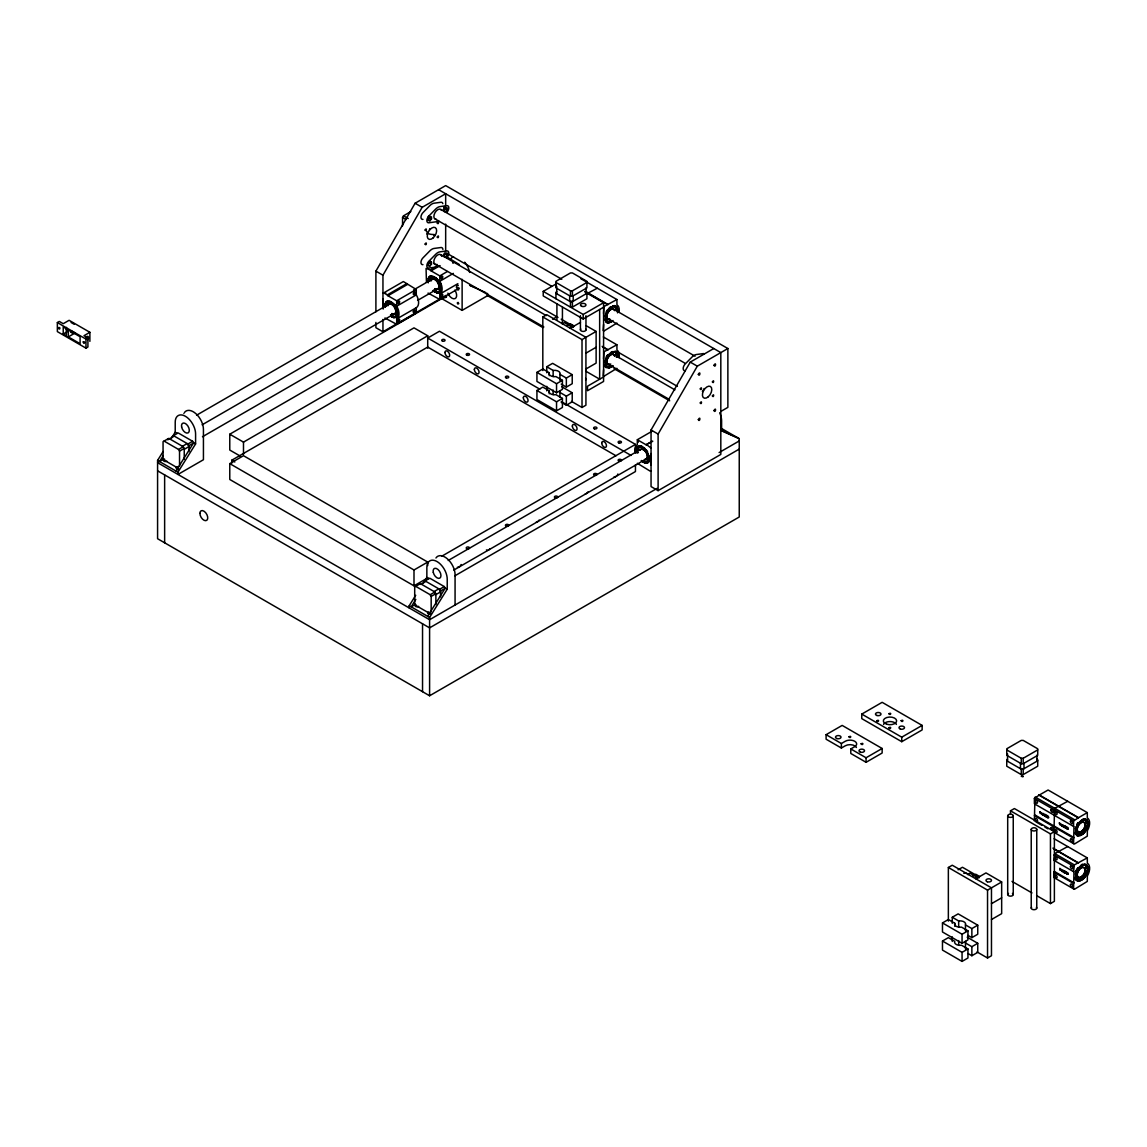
<?xml version="1.0" encoding="UTF-8"?>
<svg xmlns="http://www.w3.org/2000/svg" width="1147" height="1147" viewBox="0 0 1147 1147"><rect width="100%" height="100%" fill="white"/><g stroke="black" fill="none" stroke-linecap="round" stroke-linejoin="round"><path stroke-width="1.5" d="M439.459 284.528C438.527 287.223 442.484 285.13 439.889 284.843M615.581 309.561L615.939 307.998M1085.793 822.313L1086.41 823.159L1087.657 822.012M1085.793 867.576L1086.166 868.394M1087.471 826.758L1087.657 824.564L1087.155 827.847M1086.955 872.982L1087.614 869.799L1087.155 873.096M616.183 307.984L615.208 306.995M616.168 353.276L615.609 355.025M1085.808 820.191A7.986 4.602 -60 0 0 1077.822 824.793A7.986 4.602 -60 0 0 1077.822 834.012A7.986 4.602 -60 0 0 1085.808 829.41L1086.352 827.46L1085.607 829.295A7.986 4.602 -60 0 1 1077.621 833.898A7.986 4.602 -60 0 1 1077.621 824.693A7.986 4.602 -60 0 1 1085.607 820.076L1086.094 821.955M1086.539 866.458L1086.023 867.462M617.301 309.16L616.383 309.948M1085.779 871.892L1086.481 872.795L1085.607 874.559A7.986 4.602 -60 0 1 1077.621 879.161A7.986 4.602 -60 0 1 1077.621 869.942A7.986 4.602 -60 0 1 1085.607 865.34L1086.352 866.071M396.719 315.54L396.145 314.063M435.086 291.008A7.986 4.602 60 0 0 439.072 291.41L440.047 290.463L439.487 289.288M1086.295 822.112C1087.657 824.019 1087.141 819.904 1086.496 822.227M636.786 452.219L638.392 452.578M440.692 285.689L439.817 284.915L441.022 286.721M439.946 285.03L440.677 285.818M440.692 289.761L439.989 288.886L440.29 289.833M440.878 289.646L440.104 289.947L440.004 288.872M637.689 449.753L637.646 448.491L637.89 449.638M637.918 449.825L637.689 448.663M439.487 288.643L440.047 290.492M638.621 449.954C639.524 442.9 636.055 457.094 637.675 447.187A9.377 5.405 60 0 0 637.015 452.606M615.437 309.002L615.609 309.762M1086.008 871.777L1086.983 870.358M1086.023 822.198L1086.582 820.994M441.122 289.46L440.434 291.41M1085.98 825.912L1085.822 827.03M615.695 308.873L616.111 308.156M440.935 290.564L439.373 292.385M637.159 448.033L637.474 447.301A9.377 5.405 60 0 1 641.503 446.054M397.306 309.661L397.421 310.794M397.421 313.819L397.306 314.823M439.301 284.456L439.473 284.169M1075.685 872.078L1078.108 867.878M1086.539 867.333L1087.284 866.788M396.704 308.916L396.231 310.22L397.722 311.726M616.111 353.405C613.43 355.197 618.979 356.043 616.885 352.975M402.554 225.887L402.554 217.514L403.529 215.808L410.784 211.621M375.901 311.798L375.901 271.136L415.099 203.248L445.667 185.599L727.872 348.53L727.872 407.371L720.818 411.443M382.955 308.801L382.955 275.208L422.153 207.32L445.667 193.743L445.667 206.259M603.58 324.429L603.179 330.537L603.967 330.996L616.9 323.067M603.58 369.692L603.179 375.8L603.967 376.245L616.9 368.33M438.613 189.671L720.818 352.602L720.818 454.441L658.106 490.644L651.052 486.572L651.052 429.996L690.25 362.108L713.764 348.53M658.106 490.644L658.106 434.068L697.304 366.18L727.872 348.53M1073.578 843.619L1073.965 826.657L1034.379 803.789L1034.379 798.369L1039.368 795.029L1078.567 817.653L1087.299 812.621L1087.299 817.94A11.083 6.395 -60 0 1 1087.356 830.758L1087.299 836.149L1074.366 844.077L1053.978 832.306L1054.38 815.331M1034.379 820.994L1034.78 804.018M1073.578 888.882L1073.965 871.906L1053.978 860.365L1054.767 853.583L1067.699 846.572M1073.578 826.428L1073.578 820.994L1078.567 817.653M1054.136 838.729L1087.299 857.884L1087.356 863.218A11.083 6.395 -60 0 1 1087.356 876.021L1087.299 881.412L1074.366 889.341L1053.978 877.57L1053.978 872.136L1054.38 871.462L1073.965 882.774M1073.578 871.691L1074.366 864.895L1087.299 857.884M720.818 428.06L739.242 438.684L739.242 516.996L429.595 695.77L157.583 538.717L157.583 460.42L163.146 451.488M171.505 438.097L175.219 432.147L175.219 422.168A14.409 8.316 60 0 1 185.413 416.289A14.409 8.316 60 0 1 195.592 433.939L195.592 443.918L177.957 472.177L177.957 474.442L203.435 459.732L203.435 429.408A14.409 8.316 60 0 0 196.094 413.866A14.409 8.316 60 0 0 184.638 412.26M163.247 455.603L159.533 461.553L163.949 459.001M175.993 471.044L193.642 442.785L195.592 443.918M409.221 607.953L409.221 605.702L415.716 595.279M423.143 583.379L426.856 577.428L426.856 567.45A14.409 8.316 60 0 1 437.05 561.571A14.409 8.316 60 0 1 447.23 579.221L447.23 589.2L429.595 617.459L429.595 695.77M415.816 599.394L411.171 606.835L415.587 604.283M427.63 616.326L445.28 588.067L447.23 589.2M638.019 452.492L637.087 451.66M1086.983 867.576L1086.983 866.645M1087.184 867.691L1086.869 866.659L1086.826 867.964M1086.309 866.386L1086.008 868.107L1086.983 868.408M396.231 313.475L397.335 313.231M439.344 288.585L440.075 288.212M428.491 263.595L428.978 262.104M429.537 215.751L429.537 217.744L428.032 219.607L429.996 220.74L431.487 218.876L431.487 216.883L429.996 216.754L428.505 218.618L428.505 220.597L429.996 220.74M443.774 207.392L445.208 206.704L445.208 208.697L443.717 210.561L445.681 211.679L447.172 209.829L447.172 207.836L445.681 207.707L444.176 209.557L444.176 211.55L445.681 211.679M431.473 262.147L429.967 262.018L428.476 263.867L428.476 265.86L429.967 265.989L431.473 264.14L431.473 262.147L429.508 261.014M445.653 256.942L447.144 255.078L447.144 253.1L445.653 252.957L444.161 254.82L444.161 256.813L445.653 256.942L443.688 255.81L445.179 253.96L447.144 255.078M428.405 218.46L428.405 216.353M616.556 353.735L616.426 354.867L616.584 353.563M1086.869 871.777L1086.869 870.731M396.905 315.454L395.959 316.3A7.986 4.602 60 0 1 390.51 314.837M639.022 447.187L638.062 448.104L638.836 447.301A7.986 4.602 60 0 1 648.041 454.728A7.986 4.602 60 0 1 642.822 460.736M177.226 469.697L178.387 469.51M396.962 309.618L397.435 310.894M440.075 288.8L440.649 289.044M638.65 450.14L636.9 449.81M89.882 332.3L84.003 335.698L87.918 337.949L87.918 347.011L85.968 348.143L57.35 331.612L57.35 322.565L59.314 321.432L63.228 323.698L69.107 320.3L89.882 332.3L89.882 341.347M63.228 333.978L66.368 335.784L66.368 328.816L63.228 326.995L63.228 333.978L67.143 331.712M68.318 336.917L80.089 343.699L80.089 336.731L68.318 329.949L68.318 336.917L74.856 333.146M57.35 322.565L85.968 339.082L87.918 337.949M382.955 293.317L403.343 281.545L416.275 289.474L416.275 294.793A11.083 6.395 60 0 1 416.332 307.668L416.275 313.002L396.676 324.314L384.919 317.991M383.743 292.872L387.27 294.908L406.87 283.581M426.455 282.291L426.067 268.427L430.383 270.004L437.925 265.66M387.27 294.908L387.944 295.754L407.543 284.427M430.383 270.004L431.057 270.85L440.104 265.631M196.581 415.2L388.804 304.227M413.608 289.904L432.204 279.165M387.944 295.754L396.676 300.786L416.275 289.474M431.057 270.85L439.788 275.897L447.33 271.538M396.676 324.314L396.733 318.981A11.083 6.395 60 0 0 396.733 306.192L416.332 294.865M428.032 293.087L439.788 299.424L439.788 294.105A11.083 6.395 60 0 0 439.846 281.287L453.352 273.373M174.229 436.089L167.763 439.817L167.763 438.914M202.13 424.806L394.339 313.819M417.594 300.399L437.753 288.772M396.676 319.009L416.332 307.668M439.846 294.091L457.882 283.667M182.473 446.269L187.176 443.559L188.94 446.613L184.237 449.323M164.05 441.065L178.545 449.438L183.248 446.728L184.237 448.42L184.237 459.287M173.455 435.631L187.95 444.004L192.653 441.294L193.642 442.986L188.94 445.71L188.94 451.588M375.901 322.407L375.901 327.712L382.955 331.784L444.133 296.471M439.788 299.424L459.388 288.112M202.474 436.749L442.455 298.206M179.534 466.212L179.534 451.144L184.237 448.42M240.44 456.205L229.773 450.054L229.773 434.211L413.995 327.856L427.716 335.77L427.716 348.215M446.341 297.231L441.753 298.607L462.126 310.378L487.604 295.668L487.604 293.403M229.773 434.211L243.494 442.125L427.716 335.77M231.737 463.245L231.737 460.234L427.716 347.082L615.982 455.775M427.716 577.902L413.995 585.83L229.773 479.475L229.773 463.632L243.494 455.703L427.716 562.073L427.716 565.586M603.58 307.224L583.192 318.995L543.219 295.912L543.219 291.381L556.309 283.825M555.951 286.75L556.739 286.291L556.739 293.761M556.739 291.725L555.951 292.184L555.951 298.736M555.951 282.449L570.46 290.822L572.41 290.822L586.92 282.449M572.41 296.256L586.92 287.883L586.92 281.316L572.41 272.943L570.46 272.943L555.951 281.316L555.951 287.883L570.46 296.256L572.41 296.256L572.41 290.822M542.818 370.538L542.818 316.945L546.746 314.679L585.931 337.318L585.931 405.206L582.016 407.472L571.464 401.378M555.951 293.317L570.46 301.69L572.41 301.69L586.92 293.317M597.3 288.212L587.895 293.202M570.46 301.69L570.46 307.109L572.41 307.109L586.92 298.736L586.92 292.184M552.567 319.239L556.926 316.715M543.219 291.381L583.192 314.464L603.58 302.708L603.58 381.449L587.508 390.726L587.508 386.209L603.58 376.933M567.321 325.433L570.26 323.741L574.174 325.992M618.993 312.443A11.083 6.395 -60 0 0 616.957 304.873L616.9 299.539L603.967 306.55L603.58 313.561M570.26 328.257L580.454 322.379M542.818 316.945L582.016 339.584L596.125 331.426L596.125 363.112L585.931 368.99M536.939 372.388L542.818 368.99L549.227 372.689A5.549 3.197 0 0 0 556.008 376.617L562.417 380.317L562.417 389.363L556.539 392.761L536.939 381.435L536.939 372.388L556.539 383.7L562.417 380.317M546.746 372.761L546.746 366.739L552.625 363.341L572.224 374.653L572.224 383.7L566.346 387.098L561.213 384.145M585.931 353.161L596.125 347.269M536.939 390.496L542.818 387.098L549.227 390.797A5.549 3.197 0 0 0 556.008 394.711L562.417 398.41L562.417 407.472L556.539 410.855L536.939 399.543L536.939 390.496L556.539 401.808L562.417 398.41M618.993 357.706A11.083 6.395 -60 0 0 616.957 350.122L616.9 344.788L603.967 351.814L603.58 358.825M546.746 366.739L553.141 370.424A5.549 3.197 0 0 1 559.937 374.352L566.346 378.051L572.224 374.653M616.383 357.161L617.43 356.832L616.584 357.276M559.937 390.797A5.549 3.197 0 0 1 559.937 392.46L566.346 396.145L572.224 392.761L572.224 401.808L566.346 405.206L561.213 402.239M635.252 452.635A11.083 6.395 60 0 1 637.273 445.065L637.331 439.731L652.414 431.028M229.773 463.632L413.995 569.987L427.716 562.073M441.609 556.309L635.452 444.391L635.452 452.879M637.331 439.731L646.062 444.764L652.098 441.294M646.062 444.764L652.772 441.222M448.219 560.482L640.442 449.509M420.576 584.425L425.867 581.371M651.052 453.538L651.052 465.309M453.768 570.088L645.976 459.101M454.9 575.794L635.452 471.546L635.452 464.764M415.687 586.346L430.182 594.72L434.885 592.01L435.874 593.702L435.874 604.569M425.093 580.912L439.588 589.286L444.29 586.576L445.28 588.268L440.577 590.992L440.577 596.87M431.172 611.494L431.172 596.411L435.874 593.702M651.052 470.729L650.263 471.188L637.331 463.273M431.172 613.158L430.182 613.731L415.687 605.358L414.698 603.666L414.698 586.92L420.39 583.637L434.885 592.01M657.188 488.335L429.595 619.724L157.583 462.671M719.112 452.578L739.242 440.95M739.242 449.094L429.595 627.868L157.583 470.829M826.098 734.682L842.17 725.406L882.143 748.489L882.143 753.02L866.071 762.296L850.787 753.464L850.787 748.934L854.716 746.683A6.653 3.842 0 0 0 854.716 741.249A6.653 3.842 0 0 0 845.296 741.249L841.382 743.514L826.098 734.682L826.098 739.213L841.382 748.03L845.296 745.779A6.653 3.842 0 0 1 856.436 747.5M861.77 714.094L882.143 702.322L922.131 725.406L922.131 729.936L901.743 741.693L861.77 718.624L861.77 714.094L901.743 737.177L922.131 725.406M850.787 748.934L866.071 757.766L882.143 748.489M1006.751 754.21L1007.539 753.765L1007.539 761.221M1007.539 759.185L1006.751 759.644L1006.751 766.21L1021.26 774.583L1023.21 774.583L1037.72 766.21L1037.72 759.644L1036.931 759.185M1006.751 749.909L1021.26 758.282L1023.21 758.282L1037.72 749.909M1023.21 763.716L1037.72 755.343L1037.72 748.776L1023.21 740.403L1021.26 740.403L1006.751 748.776L1006.751 755.343L1021.26 763.716L1023.21 763.716L1023.21 758.282M1006.751 760.776L1021.26 769.15L1023.21 769.15L1037.72 760.776M1010.478 814.384L1010.478 810.814L1014.392 808.549L1054.38 831.632L1054.38 901.327L1050.451 903.592L1036.616 895.606M1039.368 795.029L1048.1 789.996L1087.299 812.621M948.354 921.084L948.354 867.49L952.268 865.225L991.467 887.85L991.467 955.738L987.538 958.003L976.986 951.91M1067.699 801.309L1054.767 808.32L1053.978 815.116M958.089 869.784L962.462 867.261L976.714 875.491M967.953 874.272L969.903 873.139L977.746 877.67M972.842 875.978L975.782 874.272L979.71 876.537M1010.478 810.814L1050.451 833.898L1054.38 831.632M975.782 878.803L985.976 872.91L1001.661 881.971L1001.661 913.657L991.467 919.536M948.354 867.49L987.538 890.115L1001.661 881.971M942.476 922.934L948.354 919.536L954.748 923.235A5.549 3.197 0 0 0 961.544 927.149L967.953 930.848L967.953 939.895L962.061 943.293L942.476 931.981L942.476 922.934L962.061 934.246L967.953 930.848M952.268 923.306L952.268 917.27L958.146 913.872L977.746 925.185L977.746 934.246L971.867 937.644L968.025 935.422M991.467 903.693L1001.661 897.814M942.476 941.027L948.354 937.644L954.748 941.329A5.549 3.197 0 0 0 961.544 945.257L967.953 948.956L967.953 958.003L962.061 961.401L942.476 950.089L942.476 941.027L962.061 952.354L967.953 948.956M952.268 917.27L958.677 920.969A5.549 3.197 0 0 1 965.459 924.883L971.867 928.583L977.746 925.185M1087.7 869.928L1085.98 871.175L1086.367 872.752M965.459 941.329A5.549 3.197 0 0 1 965.459 942.992L971.867 946.691L977.746 943.293L977.746 952.354L971.867 955.738L968.025 953.53M1042.709 814.8C1043.541 810.786 1044.114 816.592 1042.709 815.101C1041.834 811.187 1039.555 812.52 1042.537 814.857M1062.308 826.127C1063.197 822.069 1063.67 827.991 1062.308 826.428C1061.376 822.528 1059.14 823.904 1062.122 826.17M1062.308 871.376C1063.226 867.361 1063.627 873.182 1062.308 871.677C1061.563 867.619 1059.011 869.225 1062.122 871.433M443.832 207.363L445.208 206.704M1087.499 824.564L1085.98 826.958M616.226 309.504C617.746 307.64 614.548 309.762 617.014 308.744M616.226 354.753L616.785 353.663L616.211 354.853M1086.625 826.657L1086.983 825.453L1086.94 826.715M1087.155 870.817L1086.61 872.007M1086.281 871.591L1087.184 871.763L1086.983 870.716M443.359 209.829L444.506 207.435M443.445 255.064L444.62 252.928M439.573 292.27L436.405 292.643A9.377 5.405 60 0 0 441.093 289.947M396.461 317.16L393.493 317.418M648.098 462.442L645.13 462.7M647.897 462.556L646.521 462.987A9.377 5.405 60 0 0 649.618 460.119M616.025 310.077L617.473 309.403L616.57 306.995M616.398 310.149L615.48 309.805M396.489 308.987L396.934 308.701A8.875 5.118 60 0 0 394.711 304.701M439.975 283.94L439.072 282.191A7.986 4.602 60 0 0 432.921 277.23A7.986 4.602 60 0 0 429.437 281.23M1087.069 821.51L1086.281 822.256M439.717 288.327L441.022 288.671M615.48 355.068L617.459 354.71L616.756 352.373M397.177 313.676L397.22 314.981M436.606 292.528L438.197 292.7M393.292 317.533L397.507 316.185A9.377 5.405 60 0 1 391.772 316.701M433.91 235.479C437.925 233.314 427.544 236.282 426.727 231.336M1076.531 835.331L1077.908 835.747M1086.094 823.116L1087.858 822.542L1087.27 820.808M1086.094 868.379L1087.858 867.806L1087.27 866.057M469.61 285.101L476.019 287.969M469.969 285.517L485.998 292.686M721.248 430.383L737.277 437.566M739.242 438.684L721.606 430.785L721.606 420.82A14.409 8.316 60 0 0 719.656 412.777M440.978 286.922L439.889 286.205M440.061 288.37L441.007 288.886M396.948 313.26L397.722 313.676M580.726 278.649L616.9 299.539M445.208 208.697L447.172 209.829M585.558 291.524L608.168 304.572M584.884 291.453L607.494 304.514M585.128 292.055L603.58 302.708M440.921 209.5L561.801 279.28M612.942 308.815L695.068 356.23M415.099 203.248L422.153 207.32M690.25 362.108L697.304 366.18M435.373 219.106L551.607 286.205M605.845 317.518L684.874 363.155M429.537 217.744L431.487 218.876M403.529 215.808L408.232 218.532M402.554 217.514L406.081 219.55M586.146 325.676L596.125 331.426M603.336 336.96L616.9 344.788M561.213 319.196L572.611 325.777M447.918 253.888L558.015 317.447M616.928 351.469L677.404 386.381M572.224 327.124L564.381 322.608L562.417 323.741L562.446 307.496M602.146 346.351L608.168 349.835M446.455 256.656L459.388 264.584M602.978 347.154L607.494 349.778M440.921 254.763L546.302 315.597M612.942 354.065L674.923 389.865M433.824 263.466L543.85 326.995M607.394 363.671L669.375 399.457M487.317 295.51L542.961 327.626M614.046 368.674L669.69 400.805M429.508 263.007L431.473 264.14M428.017 264.857L429.967 265.989M585.816 371.198L599.652 379.184L599.652 309.489M375.901 271.136L382.955 275.208M651.052 429.996L658.106 434.068M561.672 386.668L572.224 392.761M646.736 444.706L651.052 448.104M413.364 311.324L416.275 313.002M539.778 389.163L439.473 331.239L427.716 338.035L631.051 455.431M561.385 401.622L635.452 444.391M1038.695 794.971L1077.893 817.596M1035.168 797.007L1074.366 819.632M1034.379 798.369L1073.578 820.994M1034.78 814.886L1073.965 837.511M1034.379 815.56L1073.578 838.199M1035.884 821.869L1041.92 825.353M1044.931 827.087L1047.957 828.822M1052.946 848.12L1078.567 862.917M1053.778 848.938L1077.893 862.859M1054.767 853.583L1074.366 864.895M1053.978 854.945L1073.578 866.257M1053.978 872.136L1073.578 883.448M71.071 322.479L74.211 324.286M1012.012 881.398L1031.999 892.939M231.737 460.234L234.82 462.012M192.653 441.294L178.158 432.921L172.466 436.204L172.466 437.107M444.29 586.576L429.795 578.203L424.103 581.486L424.103 582.389M175.219 432.147L177.168 433.279M426.856 577.428L428.806 578.561M183.248 446.728L168.752 438.355L163.06 441.638L163.06 458.384L164.05 460.076L178.545 468.449M157.583 460.42L177.957 472.177M409.221 605.702L429.595 617.459M967.193 937.199L977.746 943.293M458.04 288.327L458.8 289.646M457.968 290.091L457.237 288.8M458.04 302.364L458.8 303.683M445.882 295.353L446.642 296.657M457.911 304.098L457.237 302.894M445.81 297.116L445.079 295.869M397.335 311.281L396.704 308.686M1059.928 869.354C1059.67 865.483 1060.043 872.838 1060.201 869.311M615.409 352.358L616.154 353.104M615.953 352.989L615.208 352.244A7.986 4.602 -60 0 0 606.003 359.685A7.986 4.602 -60 0 0 611.222 365.678M1086.553 866.186L1085.808 865.455A7.986 4.602 -60 0 0 1077.822 870.057A7.986 4.602 -60 0 0 1077.822 879.276A7.986 4.602 -60 0 0 1085.808 874.674L1086.338 872.709M637.761 449.552L637.417 448.835M439.918 285.904L439.444 284.743M382.955 298.75L383.342 308.744M439.588 589.286L440.577 590.992M430.182 594.72L431.172 596.411M187.95 444.004L188.94 445.71M178.545 449.438L179.534 451.144M396.891 315.181L396.375 314.178M440.018 283.682L439.272 282.076A7.986 4.602 60 0 0 433.122 277.115A7.986 4.602 60 0 0 429.638 281.115M1087.155 825.553L1086.754 826.6L1087.198 825.654M1086.955 820.076L1087.471 820.922M1086.955 865.34L1087.471 866.171M616.756 307.109L617.459 309.045M440.62 283.639L440.935 284.728M440.434 283.753L441.122 286.492M1050.451 833.898L1050.451 903.592M1036.931 755.113L1036.931 761.221M1036.759 829.367A2.767 1.606 0 0 1 1032.601 830.758A2.767 1.606 0 0 1 1032.601 827.976A2.767 1.606 0 0 1 1036.759 829.367L1036.759 908.123M1031.225 829.367L1031.225 908.123M1023.999 763.271L1023.999 768.691L1020.472 768.691L1020.472 763.271M1023.21 769.15L1023.21 774.583M1021.26 758.282L1021.26 763.716M1021.26 769.15L1021.26 774.583M1013.245 815.789A2.767 1.606 0 0 1 1009.088 817.18A2.767 1.606 0 0 1 1009.088 814.399A2.767 1.606 0 0 1 1013.245 815.789L1013.245 894.545M1007.697 815.789L1007.697 894.545M987.538 890.115L987.538 958.003M971.867 928.583L971.867 937.644M971.867 946.691L971.867 955.738M965.459 924.883L965.459 930.92M965.459 942.992L965.459 949.028M962.061 934.246L962.061 943.293M962.061 952.354L962.061 961.401M958.677 920.969L958.677 927.005M958.677 940.583L958.677 945.114M954.748 923.235L954.748 926.246M952.268 936.884L952.268 941.415M901.743 737.177L901.743 741.693M866.071 757.766L866.071 762.296M841.382 743.514L841.382 748.03M586.131 287.653L586.131 293.761M585.959 315.697L585.959 330.021M583.192 314.464L583.192 318.995M582.016 339.584L582.016 407.472M580.425 315.697L580.425 330.021M572.41 301.69L572.41 307.109M570.46 290.822L570.46 296.256M566.346 378.051L566.346 387.098M566.346 396.145L566.346 405.206M559.937 374.352L559.937 380.388M559.937 392.46L559.937 396.977M556.912 303.912L556.912 320.027M556.539 383.7L556.539 392.761M556.539 401.808L556.539 410.855M553.141 370.424L553.141 376.46M553.141 390.037L553.141 394.568M549.227 372.689L549.227 375.714M549.227 390.797L549.227 393.808M546.746 386.338L546.746 390.869M462.126 310.378L462.126 280.054A14.409 8.316 60 0 0 462.112 279.309M455.072 605.014L455.072 574.69A14.409 8.316 60 0 0 447.416 558.876A14.409 8.316 60 0 0 435.946 557.987M445.667 224.124L445.667 250.921M439.788 275.897L439.788 281.216M422.54 623.796L422.54 691.684M413.995 569.987L413.995 585.83M396.676 300.786L396.676 306.106M382.955 319.411L382.955 331.784M243.494 442.125L243.494 454.456M164.638 474.901L164.638 542.789M85.968 339.082L85.968 348.143M975.437 877.068A2.495 1.434 0 0 1 978.965 877.942M963.824 873.34A2.767 1.606 0 0 1 967.968 874.731M1081.42 820.091A8.875 5.118 -60 0 1 1087.671 823.087A8.875 5.118 -60 0 1 1082.51 833.826A8.875 5.118 -60 0 1 1075.356 832.708M1075.356 828.951A8.875 5.118 -60 0 1 1075.986 826.844M1076.99 824.765A8.875 5.118 -60 0 1 1078.28 822.872M1083.126 818.958A9.362 5.405 -60 0 1 1087.815 825.611A9.362 5.405 -60 0 1 1079.7 835.704M1078.108 835.862A9.362 5.405 -60 0 1 1076.732 835.446M1075.685 834.471A9.362 5.405 -60 0 1 1075.026 833.009M1076.732 824.621A9.362 5.405 -60 0 1 1078.108 822.614M1012.428 893.413A2.767 1.606 0 0 1 1012.428 895.678A2.767 1.606 0 0 1 1008.514 895.678A2.767 1.606 0 0 1 1008.514 893.413M883.563 724.417A6.653 3.842 0 0 1 889.986 721.563A6.653 3.842 0 0 1 896.409 724.417M1075.356 874.215A8.875 5.118 -60 0 1 1085.019 864.58A8.875 5.118 -60 0 1 1085.019 876.451A8.875 5.118 -60 0 1 1075.356 877.957M1084.532 863.935A9.362 5.405 -60 0 1 1085.248 876.222A9.362 5.405 -60 0 1 1074.825 878.143M1075.485 871.964A9.362 5.405 -60 0 1 1077.908 867.763M1081.22 864.824A9.362 5.405 -60 0 1 1082.94 864.092M1036.386 907.32A2.767 1.606 0 0 1 1033.992 909.714A2.767 1.606 0 0 1 1031.597 907.32M85.624 337.72A2.495 1.434 -60 0 1 88.176 336.616A2.495 1.434 -60 0 1 87.688 339.813M67.186 330.049A2.495 1.434 -60 0 1 66.512 327.397M71.817 330.996A2.495 1.434 -60 0 1 70.526 331.827M73.781 332.128A2.495 1.434 -60 0 1 71.817 332.902A2.495 1.434 -60 0 1 71.386 330.91M418.655 606.333A1.936 1.118 0 0 1 415.773 606.534A1.936 1.118 0 0 1 415.773 604.856M430.684 613.86A1.936 1.118 0 0 1 427.931 613.502A1.936 1.118 0 0 1 428.72 611.939M617.889 473.998A3.326 1.921 -60 0 1 617.516 474.772M617.029 475.489A3.326 1.921 -60 0 1 614.19 476.693M588.124 491.748A3.326 1.921 -60 0 1 585.285 493.812M539.133 520.035A3.326 1.921 -60 0 1 536.294 522.1M489.64 549.026A3.326 1.921 -60 0 1 486.428 549.886M461.108 564.51A3.326 1.921 -60 0 1 460.736 565.285M460.248 566.001A3.326 1.921 -60 0 1 457.409 567.206M613.043 320.529A8.875 5.118 -60 0 1 605.172 318.708A8.875 5.118 -60 0 1 611.968 306.937A8.875 5.118 -60 0 1 617.473 312.844M609.788 319.239A5.706 3.298 -60 0 1 607.967 312.486A5.706 3.298 -60 0 1 614.72 310.665M612.641 306.306A8.875 5.118 -60 0 1 617.301 310.622M611.021 321.49A8.875 5.118 -60 0 1 604.971 319.612M604.971 315.869A8.875 5.118 -60 0 1 611.021 306.995M609.688 319.024A5.549 3.197 -60 0 1 607.595 313.102A5.549 3.197 -60 0 1 614.104 309.833M614.132 305.589A9.362 5.405 -60 0 1 617.444 310.307M610.821 321.777A9.362 5.405 -60 0 1 606.146 322.25M612.742 305.862A9.362 5.405 -60 0 1 617.645 310.421M611.021 321.891A9.362 5.405 -60 0 1 606.333 322.35M606.333 311.54A9.362 5.405 -60 0 1 607.709 309.532M609.315 307.84A9.362 5.405 -60 0 1 611.021 306.593M611.408 320.529A7.986 4.602 -60 0 1 606.204 314.536A7.986 4.602 -60 0 1 615.409 307.109M613.043 365.793A8.875 5.118 -60 0 1 605.243 364.545A8.875 5.118 -60 0 1 610.864 352.832A8.875 5.118 -60 0 1 617.688 356.115M610.821 364.058A5.706 3.298 -60 0 1 606.806 362.122A5.706 3.298 -60 0 1 610.132 355.197A5.706 3.298 -60 0 1 614.72 355.928M614.161 351.426A8.875 5.118 -60 0 1 617.301 355.885M612.641 365.563A8.875 5.118 -60 0 1 604.971 364.875M604.971 361.119A8.875 5.118 -60 0 1 607.881 355.04M611.021 352.258A8.875 5.118 -60 0 1 612.641 351.57M609.688 364.273A5.549 3.197 -60 0 1 607.939 357.721A5.549 3.197 -60 0 1 614.491 355.971M615.509 351.283A9.362 5.405 -60 0 1 617.444 355.57M610.821 367.04A9.362 5.405 -60 0 1 609.114 367.771M606.146 367.499A9.362 5.405 -60 0 1 605.086 366.524M615.71 351.383A9.362 5.405 -60 0 1 617.645 355.685M606.333 367.613A9.362 5.405 -60 0 1 605.286 366.639M606.333 356.803A9.362 5.405 -60 0 1 607.709 354.796M585.601 378.395A2.767 1.606 0 0 1 585.601 379.987M570.503 326.408A2.495 1.434 0 0 1 573.443 327.411M585.601 329.046A2.767 1.606 0 0 1 583.192 331.44A2.767 1.606 0 0 1 580.798 329.046M561.643 323.053A2.767 1.606 0 0 1 562.446 324.185M429.824 228.683A6.093 3.527 -60 0 1 429.379 230.131M427.788 232.855A6.093 3.527 -60 0 1 426.741 233.931M636.556 451.043A8.875 5.118 60 0 1 643.367 447.774A8.875 5.118 60 0 1 649.001 459.488A8.875 5.118 60 0 1 641.202 460.721M638.306 442.183A1.434 0.832 -60 0 1 638.306 441.581M639.911 449.982A5.706 3.298 60 0 1 646.607 453.337A5.706 3.298 60 0 1 644.456 459.431M640.126 450.04A5.549 3.197 60 0 1 646.306 452.664A5.549 3.197 60 0 1 645.489 459.316M649.274 456.062A8.875 5.118 60 0 1 641.589 460.492M637.159 452.821A8.875 5.118 60 0 1 644.843 448.377M646.349 449.982A8.875 5.118 60 0 1 647.654 451.875M644.929 462.829A9.377 5.405 60 0 1 643.209 462.098M636.814 452.721A9.377 5.405 60 0 1 636.814 448.764M649.819 460.004A9.377 5.405 60 0 1 643.41 461.983M638.721 446.212A9.377 5.405 60 0 1 641.689 445.939M384.919 305.762A8.875 5.118 60 0 1 391.184 302.148A8.875 5.118 60 0 1 397.45 313.002A8.875 5.118 60 0 1 391.184 316.629M384.919 293.087A1.663 0.961 -60 0 1 385.75 293.015M387.872 305.589A5.706 3.298 60 0 1 392.475 304.858A5.549 3.197 60 0 1 395.801 311.626A5.549 3.197 60 0 1 391.887 313.504M391.772 313.705A5.706 3.298 60 0 0 395.801 311.769A5.706 3.298 60 0 0 392.475 304.858A5.549 3.197 60 0 0 388.102 305.618M397.636 314.536A8.875 5.118 60 0 1 391.571 316.4M385.306 305.532A8.875 5.118 60 0 1 391.571 301.919M385.378 307.324A9.377 5.405 60 0 1 387.084 300.93M386.324 306.12A7.986 4.602 60 0 1 389.808 302.12A7.986 4.602 60 0 1 395.959 307.081M396.159 316.185A7.986 4.602 60 0 1 390.697 314.722M386.525 306.02A7.986 4.602 60 0 1 390.009 302.005A7.986 4.602 60 0 1 396.159 306.966M428.247 282.865A8.875 5.118 60 0 1 433.752 276.957A8.875 5.118 60 0 1 440.548 288.729A8.875 5.118 60 0 1 432.677 290.549M457.94 287.252A1.434 0.832 -60 0 1 456.549 287.625A1.434 0.832 -60 0 1 456.922 285.804A1.434 0.832 -60 0 1 458.313 285.431M430.985 280.7A5.706 3.298 60 0 1 435.588 279.968A5.706 3.298 60 0 1 438.914 286.879A5.706 3.298 60 0 1 434.885 288.815M431.215 280.728A5.549 3.197 60 0 1 435.688 280.026A5.549 3.197 60 0 1 438.914 286.736A5.549 3.197 60 0 1 435 288.614M439.129 281.703A8.875 5.118 60 0 1 440.491 290.377A8.875 5.118 60 0 1 434.699 291.51M428.419 280.642A8.875 5.118 60 0 1 437.824 279.811M428.29 278.592A9.377 5.405 60 0 1 428.949 277.13M430.01 276.155A9.377 5.405 60 0 1 431.372 275.724M440.434 283.753A9.377 5.405 60 0 1 441.093 285.976M441.294 289.833A9.377 5.405 60 0 1 434.885 291.811M428.491 278.477A9.377 5.405 60 0 1 430.197 276.04M439.272 291.295A7.986 4.602 60 0 1 433.824 289.833M442.9 249.53A4.43 2.566 -60 0 0 440.921 247.523L434.111 248.44A8.402 4.846 -60 0 0 429.752 250.964L422.942 257.903A4.43 2.566 -60 0 0 420.963 262.419A4.43 2.566 -60 0 0 422.942 264.642M446.8 257.645A4.43 2.566 -60 0 0 448.792 253.143A4.43 2.566 -60 0 0 446.8 250.921L440.004 251.838A8.402 4.846 -60 0 0 435.631 254.362L428.82 261.301A4.43 2.566 -60 0 0 426.842 265.817A4.43 2.566 -60 0 0 428.82 268.04L435.631 267.122A8.402 4.846 -60 0 0 438.928 265.574M437.064 264.427A5.62 3.255 -60 0 1 433.838 261.487A5.62 3.255 -60 0 1 437.566 255.035A5.62 3.255 -60 0 1 441.724 256.355M446.828 212.396A4.43 2.566 -60 0 0 448.807 207.879A4.43 2.566 -60 0 0 446.828 205.657L440.018 206.589A8.402 4.846 -60 0 0 435.645 209.112L428.849 216.052A4.43 2.566 -60 0 0 426.856 220.554A4.43 2.566 -60 0 0 428.849 222.776L435.645 221.858A8.402 4.846 -60 0 0 438.584 220.597M422.956 219.378A4.43 2.566 -60 0 1 420.978 217.156A4.43 2.566 -60 0 1 422.956 212.654L429.767 205.714A8.402 4.846 -60 0 1 434.14 203.191L440.95 202.259A4.43 2.566 -60 0 1 442.828 203.65M436.376 219.335A5.62 3.255 -60 0 1 435.028 212.596A5.62 3.255 -60 0 1 441.538 210.388M685.175 370.739A4.43 2.566 -60 0 1 683.196 368.517A4.43 2.566 -60 0 1 685.175 364L691.985 357.061A8.402 4.846 -60 0 1 696.358 354.538L703.168 353.62A4.43 2.566 -60 0 1 704.301 353.85M704.115 388.503A6.653 3.842 -60 0 1 702.394 391.485M452.578 262.792A14.409 8.316 60 0 1 453.223 263.236M451 258.591A14.409 8.316 60 0 1 452.578 257.172M453.036 256.928A14.409 8.316 60 0 1 453.538 256.742M464.693 262.176A14.409 8.316 60 0 1 465.238 262.864M465.51 263.222A14.409 8.316 60 0 1 469.653 272.427M454.829 290.105A6.653 3.842 60 0 1 455.044 298.607A6.653 3.842 60 0 1 447.889 293.159M183.893 413.45A14.409 8.316 60 0 1 184.022 413.192M166.874 461.151A1.936 1.118 0 0 1 163.806 461.051A1.936 1.118 0 0 1 164.767 459.359M178.387 468.75A1.936 1.118 0 0 1 176.093 467.976A1.936 1.118 0 0 1 177.298 466.6M1044.085 814.556C1044.501 819.015 1046.236 812.893 1044.085 814.556M1063.685 825.869C1064.086 830.299 1065.85 824.263 1063.685 825.869M1063.685 871.132C1064.144 875.634 1065.764 869.397 1063.685 871.132M1044.343 814.599L1044.845 816.091L1044.343 814.599M1063.943 825.912L1064.445 827.403L1063.957 825.768M1063.943 871.175L1064.445 872.666L1063.943 871.175M1046.881 816.707L1045.72 816.693L1045.534 814.585L1045.921 816.664L1046.638 815.23L1046.881 816.707M1048.573 817.682L1047.397 817.653L1047.225 815.56L1047.612 817.639L1048.315 816.191L1048.573 817.682M1066.481 828.019L1065.319 828.005L1065.133 825.897L1065.52 827.976L1066.237 826.543L1066.481 828.019M1068.158 828.994L1066.997 828.98L1066.81 826.872L1067.197 828.951L1067.914 827.503L1068.158 828.994M1066.481 873.283L1065.319 873.268L1065.133 871.161L1065.52 873.24L1066.237 871.792L1066.481 873.283M1068.158 874.258L1066.997 874.229L1066.81 872.136L1067.197 874.215L1067.914 872.767L1068.158 874.258M58.526 327.655C59.257 331.368 61.235 326.694 58.554 327.555M83.229 341.921C84.104 345.763 85.738 340.659 83.229 341.921M1039.727 811.689C1040.673 816.334 1041.075 811.158 1039.727 811.689M1059.326 823.001C1060.215 827.446 1060.703 822.829 1059.355 822.901M425.121 230.045C426.369 232.755 427.143 226.375 425.121 230.045M425.121 244.082C426.369 246.791 427.143 240.397 425.121 244.082M437.265 223.034C438.527 225.744 439.301 219.349 437.265 223.034M437.265 237.056C438.527 239.766 439.301 233.386 437.265 237.056M698.322 374.352C699.885 377.75 700.86 369.764 698.322 374.352M700.272 388.905C701.534 391.6 702.265 385.292 700.272 388.905M698.322 419.616C699.885 423.014 700.86 415.028 698.322 419.616M700.272 402.941C701.534 405.622 702.265 399.314 700.272 402.941M713.993 365.305C715.57 368.689 716.531 360.717 713.993 365.305M712.416 381.894C713.678 384.575 714.466 378.266 712.416 381.894M712.416 395.916C713.678 398.626 714.452 392.245 712.416 395.916M713.993 410.569C715.57 413.952 716.531 405.966 713.993 410.569M848.938 736.775C850.558 739.371 852.035 734.883 848.938 736.775M861.082 743.801C862.702 746.382 864.178 741.894 861.082 743.801M876.767 720.717C878.387 723.313 879.864 718.811 876.767 720.717M888.911 713.692C890.531 716.287 892.008 711.8 888.911 713.692M888.911 727.728C890.531 730.324 891.936 725.836 888.911 727.728M901.069 720.717C902.388 723.241 904.438 719.083 901.184 720.56M1021.432 776.318L1023.095 776.562L1021.432 776.318M438.814 588.841L434.111 591.551L435.874 594.605L440.577 591.895L438.814 588.841M573.199 295.797L569.672 295.797L569.672 301.231L573.199 301.231L573.199 295.797M987.338 881.771A2.767 1.606 0 0 0 991.495 880.38A2.767 1.606 0 0 0 987.338 879.003A2.767 1.606 0 0 0 987.338 881.771M1083.428 833.611A8.875 5.118 -60 0 0 1086.252 819.876A8.875 5.118 -60 0 0 1075.757 829.181A8.875 5.118 -60 0 0 1083.428 833.611M1082.266 831.116A5.706 3.298 -60 0 0 1084.073 822.27A5.706 3.298 -60 0 0 1077.32 828.263A5.706 3.298 -60 0 0 1082.266 831.116M1054.767 812.391A1.663 0.961 60 0 0 1056.53 814.585A1.663 0.961 60 0 0 1056.53 812.234A1.663 0.961 60 0 0 1054.767 812.391M1070.438 821.453A1.663 0.961 60 0 0 1072.201 823.646A1.663 0.961 60 0 0 1072.201 821.295A1.663 0.961 60 0 0 1070.438 821.453M1070.438 839.547A1.663 0.961 60 0 0 1072.201 841.74A1.663 0.961 60 0 0 1072.201 839.389A1.663 0.961 60 0 0 1070.438 839.547M1054.767 830.5A1.663 0.961 60 0 0 1056.53 832.693A1.663 0.961 60 0 0 1056.53 830.342A1.663 0.961 60 0 0 1054.767 830.5M1082.123 830.93A5.549 3.197 -60 0 0 1083.872 822.342A5.549 3.197 -60 0 0 1077.32 828.163A5.549 3.197 -60 0 0 1082.123 830.93M900.366 729.048A2.767 1.606 0 0 0 904.51 727.671A2.767 1.606 0 0 0 900.366 726.28A2.767 1.606 0 0 0 900.366 729.048M876.838 715.47A2.767 1.606 0 0 0 880.996 714.094A2.767 1.606 0 0 0 876.838 712.703A2.767 1.606 0 0 0 876.838 715.47M886.66 724.201A6.653 3.842 0 0 0 896.639 720.875A6.653 3.842 0 0 0 886.66 717.549A6.653 3.842 0 0 0 886.66 724.201M1083.428 878.874A8.875 5.118 -60 0 0 1086.252 865.139A8.875 5.118 -60 0 0 1075.757 874.444A8.875 5.118 -60 0 0 1083.428 878.874M1082.266 876.38A5.706 3.298 -60 0 0 1084.073 867.533A5.706 3.298 -60 0 0 1077.32 873.527A5.706 3.298 -60 0 0 1082.266 876.38M1054.767 857.655A1.663 0.961 60 0 0 1056.53 859.849A1.663 0.961 60 0 0 1056.53 857.497A1.663 0.961 60 0 0 1054.767 857.655M1070.438 866.702A1.663 0.961 60 0 0 1072.201 868.896A1.663 0.961 60 0 0 1072.201 866.544A1.663 0.961 60 0 0 1070.438 866.702M1070.438 884.81A1.663 0.961 60 0 0 1072.201 887.004A1.663 0.961 60 0 0 1072.201 884.652A1.663 0.961 60 0 0 1070.438 884.81M1054.767 875.763A1.663 0.961 60 0 0 1056.53 877.957A1.663 0.961 60 0 0 1056.53 875.605A1.663 0.961 60 0 0 1054.767 875.763M1082.123 876.193A5.549 3.197 -60 0 0 1083.872 867.605A5.549 3.197 -60 0 0 1077.32 873.426A5.549 3.197 -60 0 0 1082.123 876.193M1035.168 801.079A1.663 0.961 60 0 0 1036.931 803.273A1.663 0.961 60 0 0 1036.931 800.921A1.663 0.961 60 0 0 1035.168 801.079M1050.853 810.126A1.663 0.961 60 0 0 1052.616 812.32A1.663 0.961 60 0 0 1052.616 809.968A1.663 0.961 60 0 0 1050.853 810.126M1050.853 828.234A1.663 0.961 60 0 0 1052.616 830.428A1.663 0.961 60 0 0 1052.616 828.077A1.663 0.961 60 0 0 1050.853 828.234M1035.168 819.187A1.663 0.961 60 0 0 1036.931 821.381A1.663 0.961 60 0 0 1036.931 819.03A1.663 0.961 60 0 0 1035.168 819.187M860.379 752.131A2.767 1.606 0 0 0 864.537 750.755A2.767 1.606 0 0 0 860.379 749.364A2.767 1.606 0 0 0 860.379 752.131M836.866 738.553A2.767 1.606 0 0 0 841.023 737.177A2.767 1.606 0 0 0 836.866 735.786A2.767 1.606 0 0 0 836.866 738.553M433.265 572.324A5.549 3.197 60 0 0 439.817 578.131A5.549 3.197 60 0 0 438.054 569.543A5.549 3.197 60 0 0 433.265 572.324M601.745 443.029A3.326 1.921 60 0 0 605.272 447.43A3.326 1.921 60 0 0 605.272 442.713A3.326 1.921 60 0 0 601.745 443.029M572.353 426.067A3.326 1.921 60 0 0 575.88 430.455A3.326 1.921 60 0 0 575.88 425.752A3.326 1.921 60 0 0 572.353 426.067M523.347 397.78A3.326 1.921 60 0 0 526.874 402.167A3.326 1.921 60 0 0 526.874 397.464A3.326 1.921 60 0 0 523.347 397.78M474.356 369.492A3.326 1.921 60 0 0 477.883 373.879A3.326 1.921 60 0 0 477.883 369.176A3.326 1.921 60 0 0 474.356 369.492M444.964 352.516A3.326 1.921 60 0 0 448.491 356.903A3.326 1.921 60 0 0 448.491 352.201A3.326 1.921 60 0 0 444.964 352.516M618.95 442.957A1.663 0.961 0 0 0 621.445 442.125A1.663 0.961 0 0 0 618.95 441.294A1.663 0.961 0 0 0 618.95 442.957M594.447 428.82A1.663 0.961 0 0 0 596.942 427.989A1.663 0.961 0 0 0 594.447 427.157A1.663 0.961 0 0 0 594.447 428.82M506.257 377.908A1.663 0.961 0 0 0 508.752 377.076A1.663 0.961 0 0 0 506.257 376.245A1.663 0.961 0 0 0 506.257 377.908M467.058 355.269A1.663 0.961 0 0 0 469.553 354.437A1.663 0.961 0 0 0 467.058 353.606A1.663 0.961 0 0 0 467.058 355.269M442.556 341.132A1.663 0.961 0 0 0 445.05 340.301A1.663 0.961 0 0 0 442.556 339.469A1.663 0.961 0 0 0 442.556 341.132M618.95 461.065A1.663 0.961 0 0 0 621.445 460.234A1.663 0.961 0 0 0 618.95 459.402A1.663 0.961 0 0 0 618.95 461.065M594.447 475.202A1.663 0.961 0 0 0 596.942 474.371A1.663 0.961 0 0 0 594.447 473.539A1.663 0.961 0 0 0 594.447 475.202M555.248 497.841A1.663 0.961 0 0 0 557.743 497.009A1.663 0.961 0 0 0 555.248 496.178A1.663 0.961 0 0 0 555.248 497.841M506.257 526.129A1.663 0.961 0 0 0 508.752 525.297A1.663 0.961 0 0 0 506.257 524.466A1.663 0.961 0 0 0 506.257 526.129M467.058 548.753A1.663 0.961 0 0 0 469.553 547.922A1.663 0.961 0 0 0 467.058 547.09A1.663 0.961 0 0 0 467.058 548.753M581.801 306.349A2.767 1.606 0 0 0 585.959 304.959A2.767 1.606 0 0 0 581.801 303.582A2.767 1.606 0 0 0 581.801 306.349M398.898 303.353A1.434 0.832 -60 0 0 399.357 301.131A1.434 0.832 -60 0 0 397.651 302.636A1.434 0.832 -60 0 0 398.898 303.353M414.569 294.306A1.434 0.832 -60 0 0 415.028 292.069A1.434 0.832 -60 0 0 413.321 293.575A1.434 0.832 -60 0 0 414.569 294.306M414.569 312.4A1.434 0.832 -60 0 0 415.028 310.177A1.434 0.832 -60 0 0 413.321 311.683A1.434 0.832 -60 0 0 414.569 312.4M398.898 321.461A1.434 0.832 -60 0 0 399.357 319.224A1.434 0.832 -60 0 0 397.651 320.744A1.434 0.832 -60 0 0 398.898 321.461M442.011 278.463A1.434 0.832 -60 0 0 442.47 276.226A1.434 0.832 -60 0 0 440.763 277.746A1.434 0.832 -60 0 0 442.011 278.463M442.011 296.571A1.434 0.832 -60 0 0 442.47 294.335A1.434 0.832 -60 0 0 440.763 295.84A1.434 0.832 -60 0 0 442.011 296.571M708.316 396.747A6.653 3.842 -60 0 0 710.423 386.453A6.653 3.842 -60 0 0 702.566 393.421A6.653 3.842 -60 0 0 708.316 396.747M433.165 237.888A6.653 3.842 -60 0 0 435.272 227.593A6.653 3.842 -60 0 0 427.401 234.561A6.653 3.842 -60 0 0 433.165 237.888M181.627 427.042A5.549 3.197 60 0 0 188.18 432.849A5.549 3.197 60 0 0 186.416 424.275A5.549 3.197 60 0 0 181.627 427.042M199.908 513.369A5.549 3.197 60 0 0 205.786 520.681A5.549 3.197 60 0 0 205.786 512.838A5.549 3.197 60 0 0 199.908 513.369"/></g></svg>
